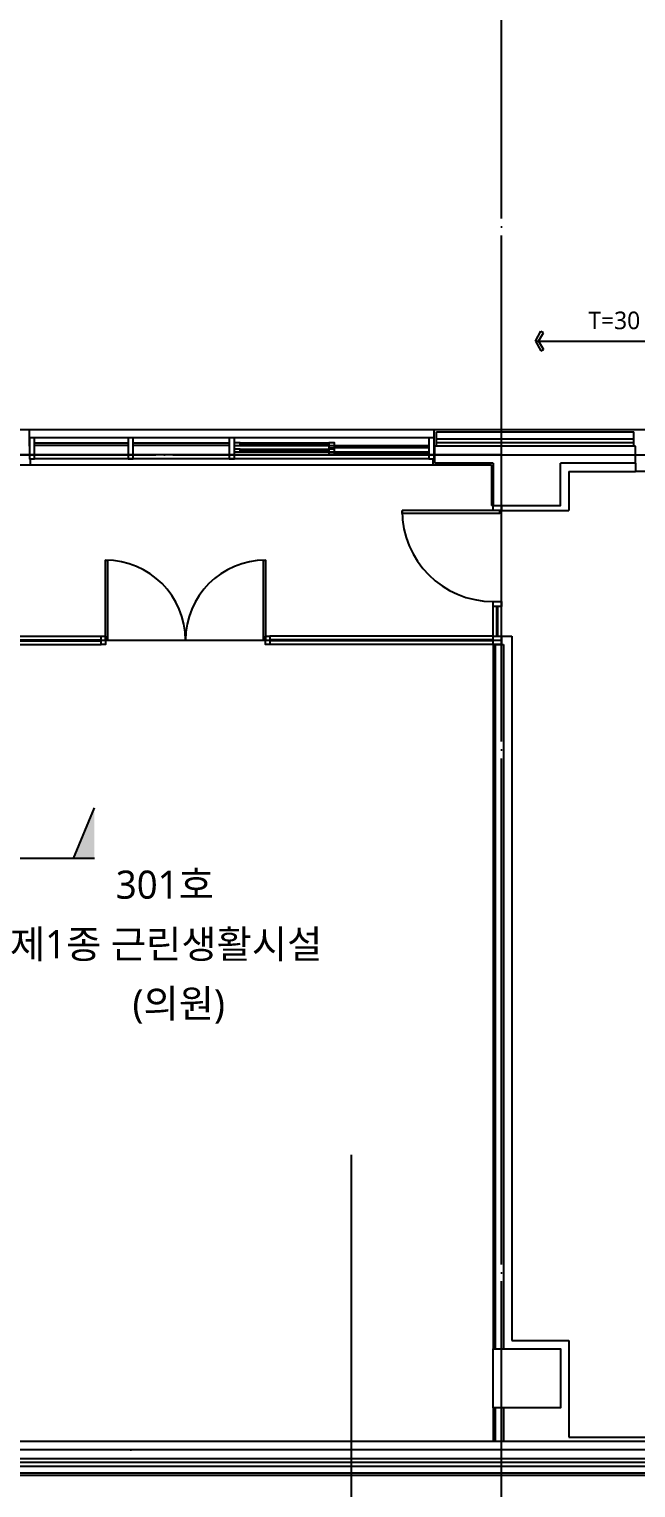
# Model space of a CAD drawing. Header units: millimetres. Extents: x 189000 to 252000, y 0 to 44550.
# Drawn here: x 214370 to 221570, y 11360 to 28655 of the extents above; entities that cross this region are included whole.
import ezdxf
from ezdxf.enums import TextEntityAlignment as Align

# ---------------------------------------------------------------- set-up
doc = ezdxf.new("R2010")
doc.units = ezdxf.units.MM
doc.header["$LTSCALE"] = 100
doc.linetypes.add('CEN', pattern=[62, 60, -1, 0, -1])
for name, color, linetype in [('A-MARK', 3, 'Continuous'), ('CEN', 1, 'CEN'), ('COL', 2, 'Continuous'), ('FIN', 5, 'Continuous'), ('insul', 8, 'Continuous'), ('SYM', 7, 'Continuous'), ('TEX', 3, 'Continuous'), ('TEXT', 3, 'Continuous'), ('W1', 3, 'Continuous'), ('WID', 4, 'Continuous'), ('WIN', 4, 'Continuous')]:
    doc.layers.add(name, color=color, linetype=linetype)
doc.layers.add('면적선', color=44, linetype='Continuous', plot=False)
doc.styles.add('맑은고딕', font='')
doc.styles.get('맑은고딕').set_extended_font_data('Malgun Gothic')
doc.linetypes.add('BATTING', pattern='A,0.00254,-2.54,[134,ltypeshp.shx,S=2.54,R=0,X=-2.54,Y=0],-5.08,[134,ltypeshp.shx,S=2.54,R=180,X=2.54,Y=0],-2.54', length=10.16254)

# ---------------------------------------------------------------- blocks, each defined once
blk = doc.blocks.new('도면0327-1$0$새로운 블럭$0$arrow1')
for p, q in [((0, 0), (0.286, 0.501)), ((0, 0), (0.286, -0.501)), ((0.165, 0), (0.41, 0.429)), ((0.165, 0), (0.41, -0.429)), ((0.286, 0.501), (0.41, 0.43)), ((0.286, -0.501), (0.41, -0.43))]:
    blk.add_line(p, q)

msp = doc.modelspace()

# ---------------------------------------------------------------- hatches: boundary and pattern name
at = {"layer": 'A-MARK'}
msp.add_hatch(color=256, dxfattribs=at).paths.add_polyline_path([(215145.6, 19420.8), (215145.6, 18820.8), (214895.6, 18820.8)])

# ---------------------------------------------------------------- linework, layer by layer
for p, q in [((214895.6, 18820.8), (215145.6, 19420.8)), ((215145.6, 18820.8), (210875.3, 18820.8)), ((218193.3, 15309.1), (218193.3, 8426.1))]:
    msp.add_line(p, q, dxfattribs=at)
at = {"layer": 'CEN'}
for p, q in [((219975.3, 7809.1), (219975.3, 36909.1)), ((209875.3, 23609.1), (234075.3, 23609.1)), ((234075.3, 11809.1), (203075.3, 11809.1))]:
    msp.add_line(p, q, dxfattribs=at)
at = {"layer": 'COL'}
for p, q in [((221565.3, 23709.1), (219185.3, 23709.1)), ((219185.3, 23509.1), (219185.3, 23709.1)), ((221565.3, 23509.1), (221565.3, 23709.1)), ((219875.3, 23509.1), (219185.3, 23509.1)), ((221565.3, 23509.1), (220675.3, 23509.1)), ((231575.3, 11909.1), (212975.3, 11909.1))]:
    msp.add_line(p, q, dxfattribs=at)
for points in [[(219875.3, 23009.1), (220675.3, 23009.1), (220675.3, 23509.1)], [(219875.3, 23509.1), (219875.3, 23009.1)], [(212775.3, 11709.1), (232175.3, 11709.1), (232175.3, 13799.1)]]:
    msp.add_lwpolyline(points, dxfattribs=at)
msp.add_lwpolyline([(219875.3, 13009.1), (220675.3, 13009.1), (220675.3, 12309.1), (219875.3, 12309.1)], close=True, dxfattribs=at)
at = {"layer": 'FIN', "linetype": 'Continuous', "ltscale": 5}
for p, q in [((213475.3, 23909.1), (225175.3, 23909.1)), ((214375.3, 23709.1), (214375.3, 23909.1)), ((219175.3, 23709.1), (219175.3, 23909.1)), ((219205.3, 23879.1), (221545.3, 23879.1)), ((219205.3, 23709.1), (219205.3, 23879.1)), ((221545.3, 23709.1), (221545.3, 23879.1)), ((220773.1, 23409.1), (221565.3, 23409.1)), ((220773.1, 23409.1), (220773.1, 22949.1)), ((219975.3, 22949.1), (220773.1, 22949.1)), ((220100.3, 21459.1), (220100.3, 13109.1)), ((219875.3, 21359.1), (219875.3, 13009.1)), ((220100.3, 13109.1), (220775.3, 13109.1)), ((220775.3, 13109.1), (220775.3, 11959.1)), ((219875.3, 12309.1), (219875.3, 11909.1)), ((220775.3, 11959.1), (225275.3, 11959.1)), ((211975.3, 11509.1), (232375.3, 11509.1)), ((212005.3, 11539.1), (232345.3, 11539.1))]:
    msp.add_line(p, q, dxfattribs=at)
at = {"layer": 'FIN'}
for p, q in [((214385.3, 23489.1), (214385.3, 23561.1)), ((219165.3, 23489.1), (219165.3, 23561.1)), ((212995.3, 23489.1), (219855.3, 23489.1)), ((219855.3, 23489.1), (219855.3, 23009.1)), ((221565.3, 23509.1), (221565.3, 23409.1)), ((225185.3, 23409.1), (221565.3, 23409.1)), ((219875.3, 23009.1), (219855.3, 23009.1)), ((219975.3, 21459.1), (220100.3, 21459.1))]:
    msp.add_line(p, q, dxfattribs=at)
at = {"layer": 'insul'}
for p, q in [((219205.3, 23799.1), (221545.3, 23799.1)), ((212685.3, 11619.1), (232265.3, 11619.1))]:
    msp.add_line(p, q, dxfattribs=at)
at = {"layer": 'insul', "linetype": 'BATTING', "ltscale": 0.04}
for p, q in [((219205.3, 23754.1), (221545.3, 23754.1)), ((212730.3, 11664.1), (232220.3, 11664.1))]:
    msp.add_line(p, q, dxfattribs=at)
at = {"layer": 'SYM', "color": 6}
msp.add_line((220377.6, 24956.8), (224127.6, 24956.8), dxfattribs=at)
at = {"layer": 'W1', "color": 7, "linetype": 'Continuous', "ltscale": 0.2}
for p, q in [((219875.3, 21359.1), (220000.3, 21359.1)), ((219900.3, 21359.1), (219900.3, 13009.1)), ((220000.3, 21359.1), (220000.3, 13009.1)), ((219900.3, 12309.1), (219900.3, 11909.1)), ((220000.3, 12309.1), (220000.3, 11909.1))]:
    msp.add_line(p, q, dxfattribs=at)
at = {"layer": 'WID', "color": 6}
for p, q in [((219115.3, 23809.1), (214435.3, 23809.1)), ((219115.3, 23561.1), (214435.3, 23561.1))]:
    msp.add_line(p, q, dxfattribs=at)
at = {"layer": 'WID', "color": 6, "linetype": 'Continuous', "ltscale": 0.2}
for p, q in [((216875.3, 23750.1), (217925.3, 23750.1)), ((216875.3, 23720.1), (217925.3, 23720.1)), ((217995.3, 23720.1), (219045.3, 23720.1)), ((216875.3, 23675.1), (217925.3, 23675.1)), ((216875.3, 23645.1), (217925.3, 23645.1)), ((219045.3, 23690.1), (217995.3, 23690.1)), ((217995.3, 23645.1), (219045.3, 23645.1)), ((219045.3, 23615.1), (217995.3, 23615.1)), ((219875.3, 21459.1), (219875.3, 21809.1)), ((219975.3, 21459.1), (219975.3, 21809.1)), ((212975.3, 21459.1), (215225.3, 21459.1)), ((219875.3, 21459.1), (217225.3, 21459.1)), ((212975.3, 21359.1), (215225.3, 21359.1)), ((219875.3, 21359.1), (217225.3, 21359.1))]:
    msp.add_line(p, q, dxfattribs=at)
at = {"layer": 'WID', "color": 4}
for p, q in [((217925.3, 23735.1), (216875.3, 23735.1)), ((219045.3, 23705.1), (217995.3, 23705.1)), ((217925.3, 23660.1), (216875.3, 23660.1)), ((219045.3, 23630.1), (217995.3, 23630.1))]:
    msp.add_line(p, q, dxfattribs=at)
at = {"layer": 'WID'}
for p, q in [((219919.3, 21459.1), (219919.3, 21809.1)), ((219931.3, 21459.1), (219931.3, 21809.1)), ((212975.3, 21415.1), (215225.3, 21415.1)), ((212975.3, 21403.1), (215225.3, 21403.1)), ((219875.3, 21415.1), (217225.3, 21415.1)), ((219875.3, 21403.1), (217225.3, 21403.1))]:
    msp.add_line(p, q, dxfattribs=at)
for points in [[(214435.3, 23561.1), (214435.3, 23809.1), (214375.3, 23809.1), (214375.3, 23561.1)], [(215605.3, 23561.1), (215605.3, 23809.1), (215545.3, 23809.1), (215545.3, 23561.1)], [(216805.3, 23561.1), (216805.3, 23809.1), (216745.3, 23809.1), (216745.3, 23561.1)], [(219175.3, 23561.1), (219175.3, 23809.1), (219115.3, 23809.1), (219115.3, 23561.1)]]:
    msp.add_lwpolyline(points, close=True, dxfattribs=at)
for points in [[(215545.3, 23746.1), (214435.3, 23746.1)], [(214435.3, 23722.1), (215545.3, 23722.1)], [(216745.3, 23746.1), (215605.3, 23746.1)], [(215605.3, 23722.1), (216745.3, 23722.1)]]:
    msp.add_lwpolyline(points, dxfattribs=at)
at = {"layer": 'WID', "color": 4}
for points in [[(216805.3, 23720.1), (216875.3, 23720.1), (216875.3, 23750.1), (216805.3, 23750.1)], [(217925.3, 23720.1), (217995.3, 23720.1)], [(219115.3, 23690.1), (219045.3, 23690.1), (219045.3, 23720.1), (219115.3, 23720.1)], [(216805.3, 23645.1), (216875.3, 23645.1), (216875.3, 23675.1), (216805.3, 23675.1)], [(217925.3, 23645.1), (217995.3, 23645.1)], [(219115.3, 23615.1), (219045.3, 23615.1), (219045.3, 23645.1), (219115.3, 23645.1)]]:
    msp.add_lwpolyline(points, dxfattribs=at)
for points in [[(217995.3, 23690.1), (217995.3, 23750.1), (217925.3, 23750.1), (217925.3, 23690.1)], [(217995.3, 23615.1), (217995.3, 23675.1), (217925.3, 23675.1), (217925.3, 23615.1)]]:
    msp.add_lwpolyline(points, close=True, dxfattribs=at)
at = {"layer": 'WID', "linetype": 'Continuous', "ltscale": 0.2}
for points in [[(215275.3, 21409.1), (215275.3, 22359.1), (215300.3, 22358.7), (215300.3, 21409.1)], [(217150.3, 21409.1), (217150.3, 22358.7), (217175.3, 22359.1), (217175.3, 21409.1)], [(215225.3, 21459.1), (215275.3, 21459.1), (215275.3, 21359.1), (215225.3, 21359.1)], [(217175.3, 21459.1), (217225.3, 21459.1), (217225.3, 21359.1), (217175.3, 21359.1)], [(219875.3, 21459.1), (219975.3, 21459.1), (219975.3, 21359.1), (219875.3, 21359.1)]]:
    msp.add_lwpolyline(points, close=True, dxfattribs=at)
at = {"layer": 'WID', "color": 6, "linetype": 'Continuous', "ltscale": 0.2}
for centre, radius, start, end in [((219875.3, 22949.1), 1080, 180, 270), ((215275.3, 21409.1), 950, 0, 90), ((217175.3, 21409.1), 950, 90, 180)]:
    msp.add_arc(centre, radius, start, end, dxfattribs=at)
at = {"layer": 'WIN', "linetype": 'Continuous'}
msp.add_line((219950.3, 22949.1), (218795.3, 22949.1), dxfattribs=at)
at = {"layer": 'WIN'}
for points in [[(219975.3, 23009.1), (219975.3, 22949.1), (219875.3, 22949.1), (219875.3, 23009.1)], [(219975.3, 21869.1), (219975.3, 21809.1), (219875.3, 21809.1), (219875.3, 21869.1)]]:
    msp.add_lwpolyline(points, close=True, dxfattribs=at)
at = {"layer": 'WIN', "linetype": 'Continuous'}
msp.add_lwpolyline([(219950.3, 22949.1), (219950.3, 22914.1), (218795.3, 22914.1), (218795.3, 22949.1)], dxfattribs=at)
at = {"layer": '면적선'}
for points in [[(205075.3, 17759.1), (211475.3, 17759.1), (211475.3, 20809.1), (212875.3, 20809.1), (212875.3, 21409.1), (219975.3, 21409.1), (219975.3, 23609.1), (213175.3, 23609.1), (213175.3, 27209.1), (209875.3, 27209.1), (209875.3, 25059.1), (208675.3, 25059.1), (208675.3, 27209.1), (205075.3, 27209.1), (205075.3, 23609.1), (207675.3, 23609.1), (207675.3, 20809.1), (205075.3, 20809.1)], [(205075.3, 17759.1), (212875.3, 17759.1), (212875.3, 21409.1), (219975.3, 21409.1), (219975.3, 23609.1), (225475.3, 23609.1), (225475.3, 23559.1), (229675.3, 23559.1), (229675.3, 20809.1), (232075.3, 20809.1), (232075.3, 11809.1), (212875.3, 11809.1), (212875.3, 12409.1), (205075.3, 12409.1)]]:
    msp.add_lwpolyline(points, close=True, dxfattribs=at)

# ---------------------------------------------------------------- block references
at = {"layer": 'SYM', "xscale": -231.481481481482, "yscale": 231.481481481482, "zscale": 231.481481481482, "rotation": 180}
msp.add_blockref('도면0327-1$0$새로운 블럭$0$arrow1', (220377.6, 24956.8), dxfattribs=at)

# ---------------------------------------------------------------- texts
at = {"layer": 'TEX', "style": '맑은고딕'}
msp.add_text('T=30 블랙펄 버너구이', height=208.333, dxfattribs=at).set_placement((223593.3, 25097.9), align=Align.RIGHT)
at = {"layer": 'TEXT', "color": 7, "style": '맑은고딕'}
for s, p in [('  301호', (215172.9, 18678.6)), ('제1종 근린생활시설', (214142, 17973)), ('(의원)', (215597, 17269.8))]:
    msp.add_text(s, height=333.33, dxfattribs=at).set_placement(p, align=Align.TOP_LEFT)

doc.saveas('drawing.dxf')
